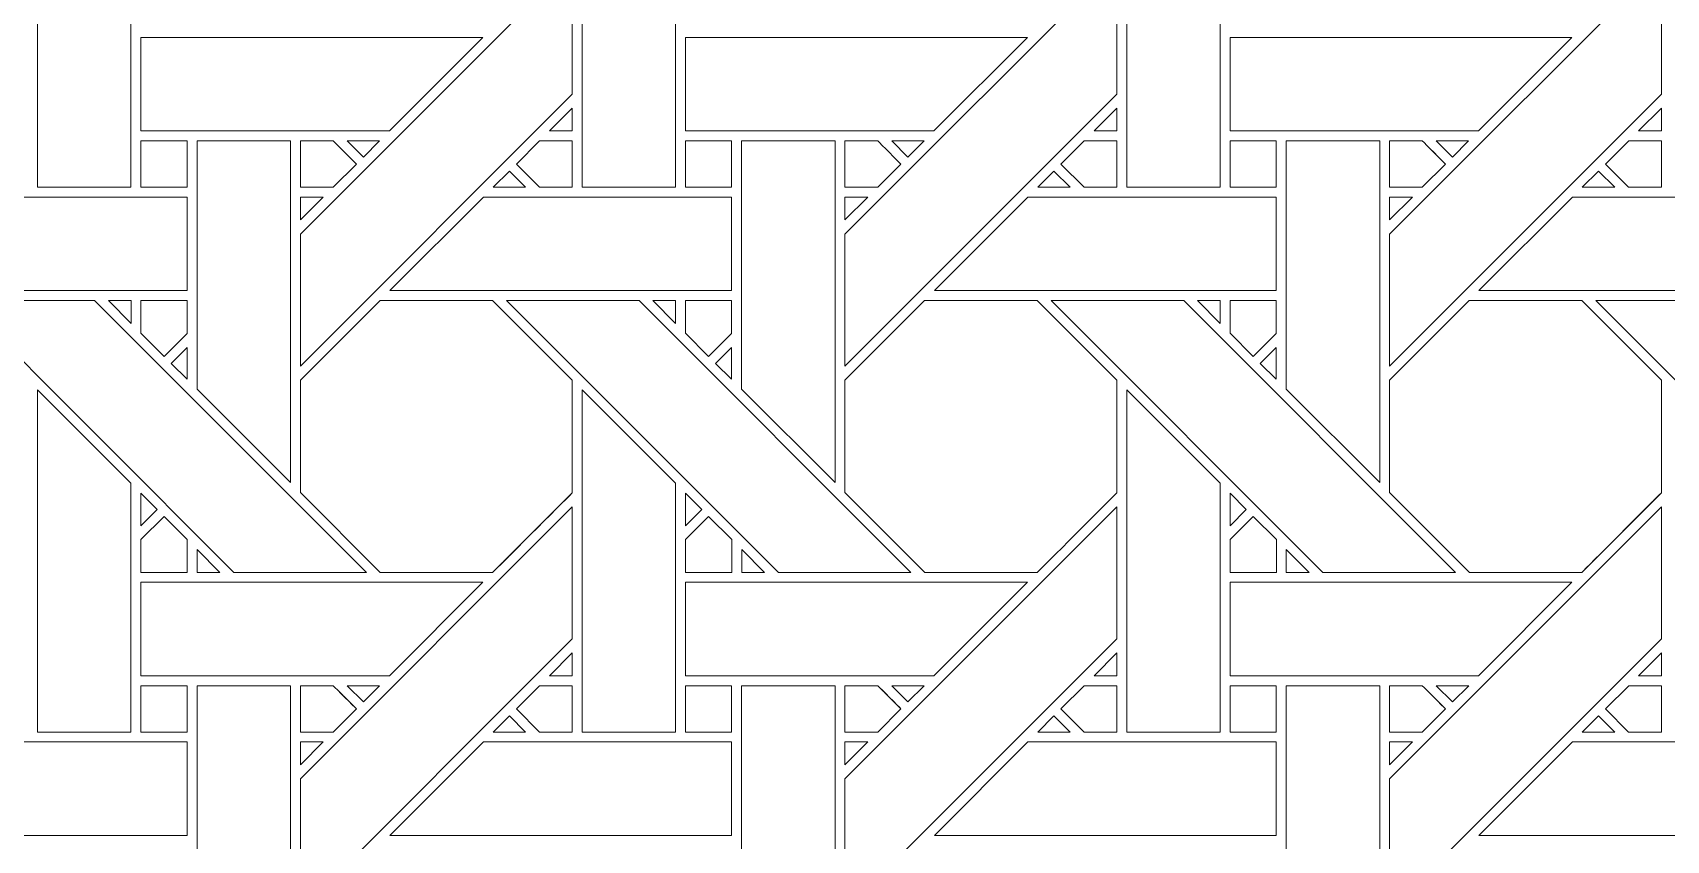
# Model space of a CAD drawing. Header units: inches. Extents: x 6.4 to 18.4, y 3.1 to 15.1.
# Drawn here: x 12.154 to 15, y 8.866 to 10.272 of the extents above; entities that cross this region are included whole.
import ezdxf

# ---------------------------------------------------------------- set-up
doc = ezdxf.new("R2010")
doc.units = ezdxf.units.IN
doc.header["$MEASUREMENT"] = 0
doc.layers.add('Design', color=7, linetype='Continuous', lineweight=0)

msp = doc.modelspace()

# ---------------------------------------------------------------- linework, layer by layer
at = {"layer": 'Design'}
for points, knots in [([(18.3821, 15.0948), (18.3821, 15.0948), (6.3829, 15.0948), (6.3829, 15.0948), (6.3829, 15.0948), (6.3829, 3.0948), (6.3829, 3.0948), (6.3829, 3.0948), (18.3829, 3.0948), (18.3829, 3.0948), (18.3829, 3.0948), (18.3829, 15.0948), (18.3829, 15.0948), (18.3829, 15.0948), (18.3821, 15.0948), (18.3821, 15.0948)], [0, 0, 0, 0, 1, 1, 1, 2, 2, 2, 3, 3, 3, 4, 4, 4, 5, 5, 5, 5]), ([(17.6485, 14.3611), (17.6485, 14.3611), (7.1165, 14.3611), (7.1165, 14.3611), (7.1165, 14.3611), (7.1165, 3.8284), (7.1165, 3.8284), (7.1165, 3.8284), (17.6492, 3.8284), (17.6492, 3.8284), (17.6492, 3.8284), (17.6492, 14.3611), (17.6492, 14.3611), (17.6492, 14.3611), (17.6485, 14.3611), (17.6485, 14.3611)], [0, 0, 0, 0, 1, 1, 1, 2, 2, 2, 3, 3, 3, 4, 4, 4, 5, 5, 5, 5]), ([(12.1625, 10.0031), (12.1625, 10.0031), (12.1625, 10.599), (12.1625, 10.599), (12.1625, 10.599), (12.3252, 10.4368), (12.3252, 10.4368), (12.3252, 10.4368), (12.3252, 10.0031), (12.3252, 10.0031), (12.3252, 10.0031), (12.1625, 10.0031), (12.1625, 10.0031)], [0, 0, 0, 0, 1, 1, 1, 2, 2, 2, 3, 3, 3, 4, 4, 4, 4]), ([(13.1112, 10.0031), (13.1112, 10.0031), (13.1112, 10.599), (13.1112, 10.599), (13.1112, 10.599), (13.274, 10.4368), (13.274, 10.4368), (13.274, 10.4368), (13.274, 10.0031), (13.274, 10.0031), (13.274, 10.0031), (13.1112, 10.0031), (13.1112, 10.0031)], [0, 0, 0, 0, 1, 1, 1, 2, 2, 2, 3, 3, 3, 4, 4, 4, 4]), ([(14.0599, 10.0031), (14.0599, 10.0031), (14.0599, 10.599), (14.0599, 10.599), (14.0599, 10.599), (14.2227, 10.4368), (14.2227, 10.4368), (14.2227, 10.4368), (14.2227, 10.0031), (14.2227, 10.0031), (14.2227, 10.0031), (14.0599, 10.0031), (14.0599, 10.0031)], [0, 0, 0, 0, 1, 1, 1, 2, 2, 2, 3, 3, 3, 4, 4, 4, 4]), ([(13.0941, 10.1654), (13.0941, 10.1654), (12.6204, 9.6917), (12.6204, 9.6917), (12.6204, 9.6917), (12.6204, 9.9218), (12.6204, 9.9218), (12.6204, 9.9218), (13.0941, 10.3954), (13.0941, 10.3954), (13.0941, 10.3954), (13.0941, 10.1654), (13.0941, 10.1654)], [0, 0, 0, 0, 1, 1, 1, 2, 2, 2, 3, 3, 3, 4, 4, 4, 4]), ([(14.0428, 10.1654), (14.0428, 10.1654), (13.5691, 9.6917), (13.5691, 9.6917), (13.5691, 9.6917), (13.5691, 9.9218), (13.5691, 9.9218), (13.5691, 9.9218), (14.0428, 10.3954), (14.0428, 10.3954), (14.0428, 10.3954), (14.0428, 10.1654), (14.0428, 10.1654)], [0, 0, 0, 0, 1, 1, 1, 2, 2, 2, 3, 3, 3, 4, 4, 4, 4]), ([(14.9915, 10.1654), (14.9915, 10.1654), (14.5179, 9.6917), (14.5179, 9.6917), (14.5179, 9.6917), (14.5179, 9.9218), (14.5179, 9.9218), (14.5179, 9.9218), (14.9915, 10.3954), (14.9915, 10.3954), (14.9915, 10.3954), (14.9915, 10.1654), (14.9915, 10.1654)], [0, 0, 0, 0, 1, 1, 1, 2, 2, 2, 3, 3, 3, 4, 4, 4, 4]), ([(12.9382, 10.2639), (12.9382, 10.2639), (12.7755, 10.1012), (12.7755, 10.1012), (12.7755, 10.1012), (12.3425, 10.1012), (12.3425, 10.1012), (12.3425, 10.1012), (12.3425, 10.2639), (12.3425, 10.2639), (12.3425, 10.2639), (12.9382, 10.2639), (12.9382, 10.2639)], [0, 0, 0, 0, 1, 1, 1, 2, 2, 2, 3, 3, 3, 4, 4, 4, 4]), ([(13.2913, 10.1012), (13.2913, 10.1012), (13.2913, 10.2639), (13.2913, 10.2639), (13.2913, 10.2639), (13.887, 10.2639), (13.887, 10.2639), (13.887, 10.2639), (13.7242, 10.1012), (13.7242, 10.1012), (13.7242, 10.1012), (13.2913, 10.1012), (13.2913, 10.1012)], [0, 0, 0, 0, 1, 1, 1, 2, 2, 2, 3, 3, 3, 4, 4, 4, 4]), ([(14.24, 10.1012), (14.24, 10.1012), (14.24, 10.2639), (14.24, 10.2639), (14.24, 10.2639), (14.8357, 10.2639), (14.8357, 10.2639), (14.8357, 10.2639), (14.673, 10.1012), (14.673, 10.1012), (14.673, 10.1012), (14.24, 10.1012), (14.24, 10.1012)], [0, 0, 0, 0, 1, 1, 1, 2, 2, 2, 3, 3, 3, 4, 4, 4, 4]), ([(13.0543, 10.1012), (13.0543, 10.1012), (13.0941, 10.141), (13.0941, 10.141), (13.0941, 10.141), (13.0941, 10.1012), (13.0941, 10.1012), (13.0941, 10.1012), (13.0543, 10.1012), (13.0543, 10.1012)], [0, 0, 0, 0, 1, 1, 1, 2, 2, 2, 3, 3, 3, 3]), ([(14.003, 10.1012), (14.003, 10.1012), (14.0428, 10.141), (14.0428, 10.141), (14.0428, 10.141), (14.0428, 10.1012), (14.0428, 10.1012), (14.0428, 10.1012), (14.003, 10.1012), (14.003, 10.1012)], [0, 0, 0, 0, 1, 1, 1, 2, 2, 2, 3, 3, 3, 3]), ([(14.9517, 10.1012), (14.9517, 10.1012), (14.9915, 10.141), (14.9915, 10.141), (14.9915, 10.141), (14.9915, 10.1012), (14.9915, 10.1012), (14.9915, 10.1012), (14.9517, 10.1012), (14.9517, 10.1012)], [0, 0, 0, 0, 1, 1, 1, 2, 2, 2, 3, 3, 3, 3]), ([(12.3425, 10.0839), (12.3425, 10.0839), (12.4228, 10.0839), (12.4228, 10.0839), (12.4228, 10.0839), (12.4228, 10.0031), (12.4228, 10.0031), (12.4228, 10.0031), (12.3425, 10.0031), (12.3425, 10.0031), (12.3425, 10.0031), (12.3425, 10.0839), (12.3425, 10.0839)], [0, 0, 0, 0, 1, 1, 1, 2, 2, 2, 3, 3, 3, 4, 4, 4, 4]), ([(12.4228, 10.0839), (12.4228, 10.0839), (12.4228, 10.0031), (12.4228, 10.0031), (12.4228, 10.0031), (12.3425, 10.0031), (12.3425, 10.0031), (12.3425, 10.0031), (12.3425, 10.0839), (12.3425, 10.0839), (12.3425, 10.0839), (12.4228, 10.0839), (12.4228, 10.0839)], [0, 0, 0, 0, 1, 1, 1, 2, 2, 2, 3, 3, 3, 4, 4, 4, 4]), ([(12.4403, 9.6517), (12.4403, 9.6517), (12.4403, 10.0839), (12.4403, 10.0839), (12.4403, 10.0839), (12.6032, 10.0839), (12.6032, 10.0839), (12.6032, 10.0839), (12.6032, 9.4888), (12.6032, 9.4888), (12.6032, 9.4888), (12.4403, 9.6517), (12.4403, 9.6517)], [0, 0, 0, 0, 1, 1, 1, 2, 2, 2, 3, 3, 3, 4, 4, 4, 4]), ([(12.6775, 10.0839), (12.6826, 10.0788), (12.7134, 10.048), (12.7178, 10.0436), (12.7178, 10.0436), (12.6774, 10.0032), (12.6774, 10.0032), (12.6774, 10.0032), (12.6204, 10.0032), (12.6204, 10.0032), (12.6204, 10.0032), (12.6204, 10.0839), (12.6204, 10.0839), (12.6204, 10.0839), (12.6775, 10.0839), (12.6775, 10.0839)], [0, 0, 0, 0, 1, 1, 1, 2, 2, 2, 3, 3, 3, 4, 4, 4, 5, 5, 5, 5]), ([(12.7019, 10.0595), (12.7019, 10.0595), (12.7178, 10.0436), (12.7178, 10.0436), (12.7178, 10.0436), (12.6774, 10.0032), (12.6774, 10.0032), (12.6774, 10.0032), (12.6204, 10.0032), (12.6204, 10.0032), (12.6204, 10.0032), (12.6204, 10.0839), (12.6204, 10.0839), (12.6204, 10.0839), (12.6775, 10.0839), (12.6775, 10.0839), (12.6828, 10.0786), (12.6927, 10.0688), (12.7019, 10.0595)], [0, 0, 0, 0, 1, 1, 1, 2, 2, 2, 3, 3, 3, 4, 4, 4, 5, 5, 5, 6, 6, 6, 6]), ([(12.7018, 10.0839), (12.7018, 10.0839), (12.7583, 10.0839), (12.7583, 10.0839), (12.7583, 10.0839), (12.73, 10.0557), (12.73, 10.0557), (12.73, 10.0557), (12.7018, 10.0839), (12.7018, 10.0839)], [0, 0, 0, 0, 1, 1, 1, 2, 2, 2, 3, 3, 3, 3]), ([(13.037, 10.0031), (13.037, 10.0031), (12.9966, 10.0435), (12.9966, 10.0435), (12.9966, 10.0435), (13.037, 10.084), (13.037, 10.084), (13.037, 10.084), (13.0941, 10.084), (13.0941, 10.084), (13.0941, 10.084), (13.0941, 10.0031), (13.0941, 10.0031), (13.0941, 10.0031), (13.037, 10.0031), (13.037, 10.0031)], [0, 0, 0, 0, 1, 1, 1, 2, 2, 2, 3, 3, 3, 4, 4, 4, 5, 5, 5, 5]), ([(13.0941, 10.084), (13.0941, 10.084), (13.0941, 10.0031), (13.0941, 10.0031), (13.0941, 10.0031), (13.037, 10.0031), (13.037, 10.0031), (13.037, 10.0031), (12.9966, 10.0435), (12.9966, 10.0435), (12.9966, 10.0435), (13.037, 10.084), (13.037, 10.084), (13.037, 10.084), (13.0941, 10.084), (13.0941, 10.084)], [0, 0, 0, 0, 1, 1, 1, 2, 2, 2, 3, 3, 3, 4, 4, 4, 5, 5, 5, 5]), ([(13.2913, 10.0839), (13.2913, 10.0839), (13.3715, 10.0839), (13.3715, 10.0839), (13.3715, 10.0839), (13.3715, 10.0031), (13.3715, 10.0031), (13.3715, 10.0031), (13.2913, 10.0031), (13.2913, 10.0031), (13.2913, 10.0031), (13.2913, 10.0839), (13.2913, 10.0839)], [0, 0, 0, 0, 1, 1, 1, 2, 2, 2, 3, 3, 3, 4, 4, 4, 4]), ([(13.2913, 10.0031), (13.2913, 10.0031), (13.2913, 10.0839), (13.2913, 10.0839), (13.2913, 10.0839), (13.3715, 10.0839), (13.3715, 10.0839), (13.3715, 10.0839), (13.3715, 10.0031), (13.3715, 10.0031), (13.3715, 10.0031), (13.2913, 10.0031), (13.2913, 10.0031)], [0, 0, 0, 0, 1, 1, 1, 2, 2, 2, 3, 3, 3, 4, 4, 4, 4]), ([(13.552, 9.4888), (13.552, 9.4888), (13.3891, 9.6517), (13.3891, 9.6517), (13.3891, 9.6517), (13.3891, 10.0839), (13.3891, 10.0839), (13.3891, 10.0839), (13.552, 10.0839), (13.552, 10.0839), (13.552, 10.0839), (13.552, 9.4888), (13.552, 9.4888)], [0, 0, 0, 0, 1, 1, 1, 2, 2, 2, 3, 3, 3, 4, 4, 4, 4]), ([(13.6262, 10.0839), (13.6313, 10.0788), (13.6621, 10.048), (13.6665, 10.0436), (13.6665, 10.0436), (13.6261, 10.0032), (13.6261, 10.0032), (13.6261, 10.0032), (13.5691, 10.0032), (13.5691, 10.0032), (13.5691, 10.0032), (13.5691, 10.0839), (13.5691, 10.0839), (13.5691, 10.0839), (13.6262, 10.0839), (13.6262, 10.0839)], [0, 0, 0, 0, 1, 1, 1, 2, 2, 2, 3, 3, 3, 4, 4, 4, 5, 5, 5, 5]), ([(13.5691, 10.0032), (13.5691, 10.0032), (13.5691, 10.0839), (13.5691, 10.0839), (13.5691, 10.0839), (13.6262, 10.0839), (13.6262, 10.0839), (13.6313, 10.0788), (13.6621, 10.048), (13.6665, 10.0436), (13.6665, 10.0436), (13.6261, 10.0032), (13.6261, 10.0032), (13.6261, 10.0032), (13.5691, 10.0032), (13.5691, 10.0032)], [0, 0, 0, 0, 1, 1, 1, 2, 2, 2, 3, 3, 3, 4, 4, 4, 5, 5, 5, 5]), ([(13.6505, 10.0839), (13.6505, 10.0839), (13.707, 10.0839), (13.707, 10.0839), (13.707, 10.0839), (13.6787, 10.0557), (13.6787, 10.0557), (13.6787, 10.0557), (13.6505, 10.0839), (13.6505, 10.0839)], [0, 0, 0, 0, 1, 1, 1, 2, 2, 2, 3, 3, 3, 3]), ([(13.9857, 10.0031), (13.9857, 10.0031), (13.9453, 10.0435), (13.9453, 10.0435), (13.9453, 10.0435), (13.9858, 10.084), (13.9858, 10.084), (13.9858, 10.084), (14.0428, 10.084), (14.0428, 10.084), (14.0428, 10.084), (14.0428, 10.0031), (14.0428, 10.0031), (14.0428, 10.0031), (13.9857, 10.0031), (13.9857, 10.0031)], [0, 0, 0, 0, 1, 1, 1, 2, 2, 2, 3, 3, 3, 4, 4, 4, 5, 5, 5, 5]), ([(14.0428, 10.0031), (14.0428, 10.0031), (13.9857, 10.0031), (13.9857, 10.0031), (13.9857, 10.0031), (13.9453, 10.0435), (13.9453, 10.0435), (13.9453, 10.0435), (13.9858, 10.084), (13.9858, 10.084), (13.9858, 10.084), (14.0428, 10.084), (14.0428, 10.084), (14.0428, 10.084), (14.0428, 10.0031), (14.0428, 10.0031)], [0, 0, 0, 0, 1, 1, 1, 2, 2, 2, 3, 3, 3, 4, 4, 4, 5, 5, 5, 5]), ([(14.24, 10.0839), (14.24, 10.0839), (14.3203, 10.0839), (14.3203, 10.0839), (14.3203, 10.0839), (14.3203, 10.0031), (14.3203, 10.0031), (14.3203, 10.0031), (14.24, 10.0031), (14.24, 10.0031), (14.24, 10.0031), (14.24, 10.0839), (14.24, 10.0839)], [0, 0, 0, 0, 1, 1, 1, 2, 2, 2, 3, 3, 3, 4, 4, 4, 4]), ([(14.24, 10.0031), (14.24, 10.0031), (14.24, 10.0839), (14.24, 10.0839), (14.24, 10.0839), (14.3203, 10.0839), (14.3203, 10.0839), (14.3203, 10.0839), (14.3203, 10.0031), (14.3203, 10.0031), (14.3203, 10.0031), (14.24, 10.0031), (14.24, 10.0031)], [0, 0, 0, 0, 1, 1, 1, 2, 2, 2, 3, 3, 3, 4, 4, 4, 4]), ([(14.5007, 9.4888), (14.5007, 9.4888), (14.3378, 9.6517), (14.3378, 9.6517), (14.3378, 9.6517), (14.3378, 10.0839), (14.3378, 10.0839), (14.3378, 10.0839), (14.5007, 10.0839), (14.5007, 10.0839), (14.5007, 10.0839), (14.5007, 9.4888), (14.5007, 9.4888)], [0, 0, 0, 0, 1, 1, 1, 2, 2, 2, 3, 3, 3, 4, 4, 4, 4]), ([(14.5749, 10.0839), (14.5801, 10.0788), (14.6108, 10.048), (14.6153, 10.0436), (14.6153, 10.0436), (14.5748, 10.0032), (14.5748, 10.0032), (14.5748, 10.0032), (14.5179, 10.0032), (14.5179, 10.0032), (14.5179, 10.0032), (14.5179, 10.0839), (14.5179, 10.0839), (14.5179, 10.0839), (14.5749, 10.0839), (14.5749, 10.0839)], [0, 0, 0, 0, 1, 1, 1, 2, 2, 2, 3, 3, 3, 4, 4, 4, 5, 5, 5, 5]), ([(14.5179, 10.0032), (14.5179, 10.0032), (14.5179, 10.0839), (14.5179, 10.0839), (14.5179, 10.0839), (14.5749, 10.0839), (14.5749, 10.0839), (14.58, 10.0789), (14.6107, 10.0481), (14.6153, 10.0436), (14.6153, 10.0436), (14.5748, 10.0032), (14.5748, 10.0032), (14.5748, 10.0032), (14.5179, 10.0032), (14.5179, 10.0032)], [0, 0, 0, 0, 1, 1, 1, 2, 2, 2, 3, 3, 3, 4, 4, 4, 5, 5, 5, 5]), ([(14.5993, 10.0839), (14.5993, 10.0839), (14.6557, 10.0839), (14.6557, 10.0839), (14.6557, 10.0839), (14.6275, 10.0557), (14.6275, 10.0557), (14.6275, 10.0557), (14.5993, 10.0839), (14.5993, 10.0839)], [0, 0, 0, 0, 1, 1, 1, 2, 2, 2, 3, 3, 3, 3]), ([(14.9344, 10.0031), (14.9344, 10.0031), (14.8941, 10.0435), (14.8941, 10.0435), (14.8941, 10.0435), (14.9345, 10.084), (14.9345, 10.084), (14.9345, 10.084), (14.9915, 10.084), (14.9915, 10.084), (14.9915, 10.084), (14.9915, 10.0031), (14.9915, 10.0031), (14.9915, 10.0031), (14.9344, 10.0031), (14.9344, 10.0031)], [0, 0, 0, 0, 1, 1, 1, 2, 2, 2, 3, 3, 3, 4, 4, 4, 5, 5, 5, 5]), ([(14.9915, 10.0031), (14.9915, 10.0031), (14.9344, 10.0031), (14.9344, 10.0031), (14.9344, 10.0031), (14.8941, 10.0435), (14.8941, 10.0435), (14.8941, 10.0435), (14.9345, 10.084), (14.9345, 10.084), (14.9345, 10.084), (14.9915, 10.084), (14.9915, 10.084), (14.9915, 10.084), (14.9915, 10.0031), (14.9915, 10.0031)], [0, 0, 0, 0, 1, 1, 1, 2, 2, 2, 3, 3, 3, 4, 4, 4, 5, 5, 5, 5]), ([(13.0127, 10.0031), (13.0127, 10.0031), (12.9562, 10.0031), (12.9562, 10.0031), (12.9562, 10.0031), (12.9845, 10.0314), (12.9845, 10.0314), (12.9845, 10.0314), (13.0127, 10.0031), (13.0127, 10.0031)], [0, 0, 0, 0, 1, 1, 1, 2, 2, 2, 3, 3, 3, 3]), ([(13.905, 10.0031), (13.905, 10.0031), (13.9332, 10.0314), (13.9332, 10.0314), (13.9332, 10.0314), (13.9615, 10.0031), (13.9615, 10.0031), (13.9615, 10.0031), (13.905, 10.0031), (13.905, 10.0031)], [0, 0, 0, 0, 1, 1, 1, 2, 2, 2, 3, 3, 3, 3]), ([(14.8537, 10.0031), (14.8537, 10.0031), (14.8819, 10.0314), (14.8819, 10.0314), (14.8819, 10.0314), (14.9102, 10.0031), (14.9102, 10.0031), (14.9102, 10.0031), (14.8537, 10.0031), (14.8537, 10.0031)], [0, 0, 0, 0, 1, 1, 1, 2, 2, 2, 3, 3, 3, 3]), ([(12.4228, 9.986), (12.4228, 9.986), (12.4228, 9.8232), (12.4228, 9.8232), (12.4228, 9.8232), (11.8275, 9.8232), (11.8275, 9.8232), (11.8275, 9.8232), (11.9904, 9.986), (11.9904, 9.986), (11.9904, 9.986), (12.4228, 9.986), (12.4228, 9.986)], [0, 0, 0, 0, 1, 1, 1, 2, 2, 2, 3, 3, 3, 4, 4, 4, 4]), ([(12.6602, 9.986), (12.6602, 9.986), (12.6204, 9.9462), (12.6204, 9.9462), (12.6204, 9.9462), (12.6204, 9.986), (12.6204, 9.986), (12.6204, 9.986), (12.6602, 9.986), (12.6602, 9.986)], [0, 0, 0, 0, 1, 1, 1, 2, 2, 2, 3, 3, 3, 3]), ([(13.3715, 9.986), (13.3715, 9.986), (13.3715, 9.8232), (13.3715, 9.8232), (13.3715, 9.8232), (12.7762, 9.8232), (12.7762, 9.8232), (12.7762, 9.8232), (12.9391, 9.986), (12.9391, 9.986), (12.9391, 9.986), (13.3715, 9.986), (13.3715, 9.986)], [0, 0, 0, 0, 1, 1, 1, 2, 2, 2, 3, 3, 3, 4, 4, 4, 4]), ([(13.609, 9.986), (13.609, 9.986), (13.5691, 9.9462), (13.5691, 9.9462), (13.5691, 9.9462), (13.5691, 9.986), (13.5691, 9.986), (13.5691, 9.986), (13.609, 9.986), (13.609, 9.986)], [0, 0, 0, 0, 1, 1, 1, 2, 2, 2, 3, 3, 3, 3]), ([(14.3203, 9.986), (14.3203, 9.986), (14.3203, 9.8232), (14.3203, 9.8232), (14.3203, 9.8232), (13.725, 9.8232), (13.725, 9.8232), (13.725, 9.8232), (13.8878, 9.986), (13.8878, 9.986), (13.8878, 9.986), (14.3203, 9.986), (14.3203, 9.986)], [0, 0, 0, 0, 1, 1, 1, 2, 2, 2, 3, 3, 3, 4, 4, 4, 4]), ([(14.5577, 9.986), (14.5577, 9.986), (14.5179, 9.9462), (14.5179, 9.9462), (14.5179, 9.9462), (14.5179, 9.986), (14.5179, 9.986), (14.5179, 9.986), (14.5577, 9.986), (14.5577, 9.986)], [0, 0, 0, 0, 1, 1, 1, 2, 2, 2, 3, 3, 3, 3]), ([(15.269, 9.986), (15.269, 9.986), (15.269, 9.8232), (15.269, 9.8232), (15.269, 9.8232), (14.6737, 9.8232), (14.6737, 9.8232), (14.6737, 9.8232), (14.8365, 9.986), (14.8365, 9.986), (14.8365, 9.986), (15.269, 9.986), (15.269, 9.986)], [0, 0, 0, 0, 1, 1, 1, 2, 2, 2, 3, 3, 3, 4, 4, 4, 4]), ([(12.7354, 9.3324), (12.7354, 9.3324), (12.5044, 9.3324), (12.5044, 9.3324), (12.5044, 9.3324), (12.0308, 9.8061), (12.0308, 9.8061), (12.0308, 9.8061), (12.2618, 9.8061), (12.2618, 9.8061), (12.2618, 9.8061), (12.7354, 9.3324), (12.7354, 9.3324)], [0, 0, 0, 0, 1, 1, 1, 2, 2, 2, 3, 3, 3, 4, 4, 4, 4]), ([(12.2859, 9.8061), (12.2859, 9.8061), (12.3253, 9.8061), (12.3253, 9.8061), (12.3253, 9.8061), (12.3253, 9.7662), (12.3253, 9.7662), (12.3253, 9.7662), (12.2859, 9.8061), (12.2859, 9.8061)], [0, 0, 0, 0, 1, 1, 1, 2, 2, 2, 3, 3, 3, 3]), ([(12.4228, 9.8061), (12.4228, 9.8061), (12.4228, 9.7485), (12.4228, 9.7485), (12.4228, 9.7485), (12.3828, 9.7085), (12.3828, 9.7085), (12.3828, 9.7085), (12.3425, 9.7489), (12.3425, 9.7489), (12.3425, 9.7489), (12.3425, 9.8061), (12.3425, 9.8061), (12.3425, 9.8061), (12.4228, 9.8061), (12.4228, 9.8061)], [0, 0, 0, 0, 1, 1, 1, 2, 2, 2, 3, 3, 3, 4, 4, 4, 5, 5, 5, 5]), ([(12.4228, 9.7485), (12.4228, 9.7485), (12.3828, 9.7085), (12.3828, 9.7085), (12.3828, 9.7085), (12.3425, 9.7489), (12.3425, 9.7489), (12.3425, 9.7489), (12.3425, 9.8061), (12.3425, 9.8061), (12.3425, 9.8061), (12.4228, 9.8061), (12.4228, 9.8061), (12.4228, 9.8061), (12.4228, 9.7485), (12.4228, 9.7485)], [0, 0, 0, 0, 1, 1, 1, 2, 2, 2, 3, 3, 3, 4, 4, 4, 5, 5, 5, 5]), ([(12.7591, 9.8061), (12.7591, 9.8061), (12.9553, 9.8061), (12.9553, 9.8061), (12.9553, 9.8061), (13.0941, 9.6673), (13.0941, 9.6673), (13.0941, 9.6673), (13.0941, 9.4711), (13.0941, 9.4711), (13.0763, 9.4532), (12.9643, 9.3414), (12.9553, 9.3324), (12.9553, 9.3324), (12.7596, 9.3324), (12.7596, 9.3324), (12.7596, 9.3324), (12.6204, 9.4717), (12.6204, 9.4717), (12.6204, 9.4717), (12.6204, 9.6673), (12.6204, 9.6673), (12.6204, 9.6673), (12.7591, 9.8061), (12.7591, 9.8061)], [0, 0, 0, 0, 1, 1, 1, 2, 2, 2, 3, 3, 3, 4, 4, 4, 5, 5, 5, 6, 6, 6, 7, 7, 7, 8, 8, 8, 8]), ([(13.0941, 9.4711), (13.0759, 9.4529), (12.9641, 9.3412), (12.9553, 9.3324), (12.9553, 9.3324), (12.7596, 9.3324), (12.7596, 9.3324), (12.7596, 9.3324), (12.6204, 9.4717), (12.6204, 9.4717), (12.6204, 9.4717), (12.6204, 9.6673), (12.6204, 9.6673), (12.6204, 9.6673), (12.7591, 9.8061), (12.7591, 9.8061), (12.7591, 9.8061), (12.9553, 9.8061), (12.9553, 9.8061), (12.9553, 9.8061), (13.0941, 9.6673), (13.0941, 9.6673), (13.0941, 9.6673), (13.0941, 9.4711), (13.0941, 9.4711)], [0, 0, 0, 0, 1, 1, 1, 2, 2, 2, 3, 3, 3, 4, 4, 4, 5, 5, 5, 6, 6, 6, 7, 7, 7, 8, 8, 8, 8]), ([(13.4531, 9.3324), (13.4531, 9.3324), (12.9795, 9.8061), (12.9795, 9.8061), (12.9795, 9.8061), (13.2105, 9.8061), (13.2105, 9.8061), (13.2105, 9.8061), (13.6841, 9.3324), (13.6841, 9.3324), (13.6841, 9.3324), (13.4531, 9.3324), (13.4531, 9.3324)], [0, 0, 0, 0, 1, 1, 1, 2, 2, 2, 3, 3, 3, 4, 4, 4, 4]), ([(13.2741, 9.8061), (13.2741, 9.8061), (13.2741, 9.7662), (13.2741, 9.7662), (13.2741, 9.7662), (13.2346, 9.8061), (13.2346, 9.8061), (13.2346, 9.8061), (13.2741, 9.8061), (13.2741, 9.8061)], [0, 0, 0, 0, 1, 1, 1, 2, 2, 2, 3, 3, 3, 3]), ([(13.3715, 9.8061), (13.3715, 9.8061), (13.3715, 9.7485), (13.3715, 9.7485), (13.3715, 9.7485), (13.3316, 9.7085), (13.3316, 9.7085), (13.3316, 9.7085), (13.2913, 9.7489), (13.2913, 9.7489), (13.2913, 9.7489), (13.2913, 9.8061), (13.2913, 9.8061), (13.2913, 9.8061), (13.3715, 9.8061), (13.3715, 9.8061)], [0, 0, 0, 0, 1, 1, 1, 2, 2, 2, 3, 3, 3, 4, 4, 4, 5, 5, 5, 5]), ([(13.3316, 9.7085), (13.3316, 9.7085), (13.2913, 9.7489), (13.2913, 9.7489), (13.2913, 9.7489), (13.2913, 9.8061), (13.2913, 9.8061), (13.2913, 9.8061), (13.3715, 9.8061), (13.3715, 9.8061), (13.3715, 9.8061), (13.3715, 9.7485), (13.3715, 9.7485), (13.3715, 9.7485), (13.3316, 9.7085), (13.3316, 9.7085)], [0, 0, 0, 0, 1, 1, 1, 2, 2, 2, 3, 3, 3, 4, 4, 4, 5, 5, 5, 5]), ([(13.7078, 9.8061), (13.7078, 9.8061), (13.904, 9.8061), (13.904, 9.8061), (13.904, 9.8061), (14.0428, 9.6673), (14.0428, 9.6673), (14.0428, 9.6673), (14.0428, 9.4711), (14.0428, 9.4711), (14.025, 9.4532), (13.9131, 9.3414), (13.9041, 9.3324), (13.9041, 9.3324), (13.7084, 9.3324), (13.7084, 9.3324), (13.7084, 9.3324), (13.5691, 9.4717), (13.5691, 9.4717), (13.5691, 9.4717), (13.5691, 9.6673), (13.5691, 9.6673), (13.5691, 9.6673), (13.7078, 9.8061), (13.7078, 9.8061)], [0, 0, 0, 0, 1, 1, 1, 2, 2, 2, 3, 3, 3, 4, 4, 4, 5, 5, 5, 6, 6, 6, 7, 7, 7, 8, 8, 8, 8]), ([(14.0428, 9.4711), (14.025, 9.4532), (13.9131, 9.3414), (13.9041, 9.3324), (13.9041, 9.3324), (13.7084, 9.3324), (13.7084, 9.3324), (13.7084, 9.3324), (13.5691, 9.4717), (13.5691, 9.4717), (13.5691, 9.4717), (13.5691, 9.6673), (13.5691, 9.6673), (13.5691, 9.6673), (13.7078, 9.8061), (13.7078, 9.8061), (13.7078, 9.8061), (13.904, 9.8061), (13.904, 9.8061), (13.904, 9.8061), (14.0428, 9.6673), (14.0428, 9.6673), (14.0428, 9.6673), (14.0428, 9.4711), (14.0428, 9.4711)], [0, 0, 0, 0, 1, 1, 1, 2, 2, 2, 3, 3, 3, 4, 4, 4, 5, 5, 5, 6, 6, 6, 7, 7, 7, 8, 8, 8, 8]), ([(14.4018, 9.3324), (14.4018, 9.3324), (13.9283, 9.8061), (13.9283, 9.8061), (13.9283, 9.8061), (14.1592, 9.8061), (14.1592, 9.8061), (14.1592, 9.8061), (14.6329, 9.3324), (14.6329, 9.3324), (14.6329, 9.3324), (14.4018, 9.3324), (14.4018, 9.3324)], [0, 0, 0, 0, 1, 1, 1, 2, 2, 2, 3, 3, 3, 4, 4, 4, 4]), ([(14.2228, 9.8061), (14.2228, 9.8061), (14.2228, 9.7662), (14.2228, 9.7662), (14.2228, 9.7662), (14.1833, 9.8061), (14.1833, 9.8061), (14.1833, 9.8061), (14.2228, 9.8061), (14.2228, 9.8061)], [0, 0, 0, 0, 1, 1, 1, 2, 2, 2, 3, 3, 3, 3]), ([(14.3203, 9.8061), (14.3203, 9.8061), (14.3203, 9.7485), (14.3203, 9.7485), (14.3203, 9.7485), (14.2803, 9.7085), (14.2803, 9.7085), (14.2803, 9.7085), (14.24, 9.7489), (14.24, 9.7489), (14.24, 9.7489), (14.24, 9.8061), (14.24, 9.8061), (14.24, 9.8061), (14.3203, 9.8061), (14.3203, 9.8061)], [0, 0, 0, 0, 1, 1, 1, 2, 2, 2, 3, 3, 3, 4, 4, 4, 5, 5, 5, 5]), ([(14.2803, 9.7085), (14.2803, 9.7085), (14.24, 9.7489), (14.24, 9.7489), (14.24, 9.7489), (14.24, 9.8061), (14.24, 9.8061), (14.24, 9.8061), (14.3203, 9.8061), (14.3203, 9.8061), (14.3203, 9.8061), (14.3203, 9.7485), (14.3203, 9.7485), (14.3203, 9.7485), (14.2803, 9.7085), (14.2803, 9.7085)], [0, 0, 0, 0, 1, 1, 1, 2, 2, 2, 3, 3, 3, 4, 4, 4, 5, 5, 5, 5]), ([(14.6566, 9.8061), (14.6566, 9.8061), (14.8528, 9.8061), (14.8528, 9.8061), (14.8528, 9.8061), (14.9915, 9.6673), (14.9915, 9.6673), (14.9915, 9.6673), (14.9915, 9.4711), (14.9915, 9.4711), (14.9737, 9.4532), (14.8618, 9.3414), (14.8528, 9.3324), (14.8528, 9.3324), (14.6571, 9.3324), (14.6571, 9.3324), (14.6571, 9.3324), (14.5179, 9.4717), (14.5179, 9.4717), (14.5179, 9.4717), (14.5179, 9.6673), (14.5179, 9.6673), (14.5179, 9.6673), (14.6566, 9.8061), (14.6566, 9.8061)], [0, 0, 0, 0, 1, 1, 1, 2, 2, 2, 3, 3, 3, 4, 4, 4, 5, 5, 5, 6, 6, 6, 7, 7, 7, 8, 8, 8, 8]), ([(14.9915, 9.4711), (14.9733, 9.4528), (14.8615, 9.3411), (14.8528, 9.3324), (14.8528, 9.3324), (14.6571, 9.3324), (14.6571, 9.3324), (14.6571, 9.3324), (14.5179, 9.4717), (14.5179, 9.4717), (14.5179, 9.4717), (14.5179, 9.6673), (14.5179, 9.6673), (14.5179, 9.6673), (14.6566, 9.8061), (14.6566, 9.8061), (14.6566, 9.8061), (14.8528, 9.8061), (14.8528, 9.8061), (14.8528, 9.8061), (14.9915, 9.6673), (14.9915, 9.6673), (14.9915, 9.6673), (14.9915, 9.4711), (14.9915, 9.4711)], [0, 0, 0, 0, 1, 1, 1, 2, 2, 2, 3, 3, 3, 4, 4, 4, 5, 5, 5, 6, 6, 6, 7, 7, 7, 8, 8, 8, 8]), ([(15.3506, 9.3324), (15.3506, 9.3324), (14.877, 9.8061), (14.877, 9.8061), (14.877, 9.8061), (15.1079, 9.8061), (15.1079, 9.8061), (15.1079, 9.8061), (15.5816, 9.3324), (15.5816, 9.3324), (15.5816, 9.3324), (15.3506, 9.3324), (15.3506, 9.3324)], [0, 0, 0, 0, 1, 1, 1, 2, 2, 2, 3, 3, 3, 4, 4, 4, 4]), ([(12.4228, 9.7242), (12.4228, 9.7242), (12.4228, 9.6691), (12.4228, 9.6691), (12.4228, 9.6691), (12.395, 9.6964), (12.395, 9.6964), (12.395, 9.6964), (12.4228, 9.7242), (12.4228, 9.7242)], [0, 0, 0, 0, 1, 1, 1, 2, 2, 2, 3, 3, 3, 3]), ([(13.3715, 9.7242), (13.3715, 9.7242), (13.3715, 9.6691), (13.3715, 9.6691), (13.3715, 9.6691), (13.3438, 9.6964), (13.3438, 9.6964), (13.3438, 9.6964), (13.3715, 9.7242), (13.3715, 9.7242)], [0, 0, 0, 0, 1, 1, 1, 2, 2, 2, 3, 3, 3, 3]), ([(14.3203, 9.7242), (14.3203, 9.7242), (14.3203, 9.6691), (14.3203, 9.6691), (14.3203, 9.6691), (14.2925, 9.6964), (14.2925, 9.6964), (14.2925, 9.6964), (14.3203, 9.7242), (14.3203, 9.7242)], [0, 0, 0, 0, 1, 1, 1, 2, 2, 2, 3, 3, 3, 3]), ([(12.1625, 9.0544), (12.1625, 9.0544), (12.1625, 9.6502), (12.1625, 9.6502), (12.1625, 9.6502), (12.3252, 9.4881), (12.3252, 9.4881), (12.3252, 9.4881), (12.3252, 9.0544), (12.3252, 9.0544), (12.3252, 9.0544), (12.1625, 9.0544), (12.1625, 9.0544)], [0, 0, 0, 0, 1, 1, 1, 2, 2, 2, 3, 3, 3, 4, 4, 4, 4]), ([(13.1112, 9.0544), (13.1112, 9.0544), (13.1112, 9.6502), (13.1112, 9.6502), (13.1112, 9.6502), (13.274, 9.4881), (13.274, 9.4881), (13.274, 9.4881), (13.274, 9.0544), (13.274, 9.0544), (13.274, 9.0544), (13.1112, 9.0544), (13.1112, 9.0544)], [0, 0, 0, 0, 1, 1, 1, 2, 2, 2, 3, 3, 3, 4, 4, 4, 4]), ([(14.0599, 9.0544), (14.0599, 9.0544), (14.0599, 9.6503), (14.0599, 9.6503), (14.0599, 9.6503), (14.2227, 9.4881), (14.2227, 9.4881), (14.2227, 9.4881), (14.2227, 9.0544), (14.2227, 9.0544), (14.2227, 9.0544), (14.0599, 9.0544), (14.0599, 9.0544)], [0, 0, 0, 0, 1, 1, 1, 2, 2, 2, 3, 3, 3, 4, 4, 4, 4]), ([(12.3425, 9.4138), (12.3425, 9.4138), (12.3425, 9.4706), (12.3425, 9.4706), (12.3425, 9.4706), (12.3707, 9.442), (12.3707, 9.442), (12.3707, 9.442), (12.3425, 9.4138), (12.3425, 9.4138)], [0, 0, 0, 0, 1, 1, 1, 2, 2, 2, 3, 3, 3, 3]), ([(13.2913, 9.4138), (13.2913, 9.4138), (13.2913, 9.4706), (13.2913, 9.4706), (13.2913, 9.4706), (13.3195, 9.442), (13.3195, 9.442), (13.3195, 9.442), (13.2913, 9.4138), (13.2913, 9.4138)], [0, 0, 0, 0, 1, 1, 1, 2, 2, 2, 3, 3, 3, 3]), ([(14.24, 9.4138), (14.24, 9.4138), (14.24, 9.4706), (14.24, 9.4706), (14.24, 9.4706), (14.2682, 9.442), (14.2682, 9.442), (14.2682, 9.442), (14.24, 9.4138), (14.24, 9.4138)], [0, 0, 0, 0, 1, 1, 1, 2, 2, 2, 3, 3, 3, 3]), ([(12.3425, 9.3322), (12.3425, 9.3322), (12.3425, 9.3895), (12.3425, 9.3895), (12.3425, 9.3895), (12.3829, 9.4298), (12.3829, 9.4298), (12.3829, 9.4298), (12.4232, 9.3895), (12.4232, 9.3895), (12.4232, 9.3895), (12.4232, 9.3322), (12.4232, 9.3322), (12.4232, 9.3322), (12.3425, 9.3322), (12.3425, 9.3322)], [0, 0, 0, 0, 1, 1, 1, 2, 2, 2, 3, 3, 3, 4, 4, 4, 5, 5, 5, 5]), ([(12.3829, 9.4298), (12.3829, 9.4298), (12.4232, 9.3895), (12.4232, 9.3895), (12.4232, 9.3895), (12.4232, 9.3322), (12.4232, 9.3322), (12.4232, 9.3322), (12.3425, 9.3322), (12.3425, 9.3322), (12.3425, 9.3322), (12.3425, 9.3895), (12.3425, 9.3895), (12.3425, 9.3895), (12.3829, 9.4298), (12.3829, 9.4298)], [0, 0, 0, 0, 1, 1, 1, 2, 2, 2, 3, 3, 3, 4, 4, 4, 5, 5, 5, 5]), ([(13.0941, 9.2166), (13.0941, 9.2166), (12.6204, 8.743), (12.6204, 8.743), (12.6204, 8.743), (12.6204, 8.9731), (12.6204, 8.9731), (12.6204, 8.9731), (13.0941, 9.4467), (13.0941, 9.4467), (13.0941, 9.4467), (13.0941, 9.2166), (13.0941, 9.2166)], [0, 0, 0, 0, 1, 1, 1, 2, 2, 2, 3, 3, 3, 4, 4, 4, 4]), ([(13.2913, 9.3322), (13.2913, 9.3322), (13.2913, 9.3895), (13.2913, 9.3895), (13.2913, 9.3895), (13.3316, 9.4298), (13.3316, 9.4298), (13.3316, 9.4298), (13.3719, 9.3895), (13.3719, 9.3895), (13.3719, 9.3895), (13.3719, 9.3322), (13.3719, 9.3322), (13.3719, 9.3322), (13.2913, 9.3322), (13.2913, 9.3322)], [0, 0, 0, 0, 1, 1, 1, 2, 2, 2, 3, 3, 3, 4, 4, 4, 5, 5, 5, 5]), ([(13.2967, 9.3949), (13.2967, 9.3949), (13.3316, 9.4298), (13.3316, 9.4298), (13.3316, 9.4298), (13.3719, 9.3895), (13.3719, 9.3895), (13.3719, 9.3895), (13.3719, 9.3322), (13.3719, 9.3322), (13.3719, 9.3322), (13.2913, 9.3322), (13.2913, 9.3322), (13.2913, 9.3322), (13.2913, 9.3895), (13.2913, 9.3895), (13.2913, 9.3895), (13.2967, 9.3949), (13.2967, 9.3949)], [0, 0, 0, 0, 1, 1, 1, 2, 2, 2, 3, 3, 3, 4, 4, 4, 5, 5, 5, 6, 6, 6, 6]), ([(14.0428, 9.2166), (14.0428, 9.2166), (13.5691, 8.743), (13.5691, 8.743), (13.5691, 8.743), (13.5691, 8.9731), (13.5691, 8.9731), (13.5691, 8.9731), (14.0428, 9.4467), (14.0428, 9.4467), (14.0428, 9.4467), (14.0428, 9.2166), (14.0428, 9.2166)], [0, 0, 0, 0, 1, 1, 1, 2, 2, 2, 3, 3, 3, 4, 4, 4, 4]), ([(14.24, 9.3322), (14.24, 9.3322), (14.24, 9.3895), (14.24, 9.3895), (14.24, 9.3895), (14.2803, 9.4298), (14.2803, 9.4298), (14.2803, 9.4298), (14.3207, 9.3895), (14.3207, 9.3895), (14.3207, 9.3895), (14.3207, 9.3322), (14.3207, 9.3322), (14.3207, 9.3322), (14.24, 9.3322), (14.24, 9.3322)], [0, 0, 0, 0, 1, 1, 1, 2, 2, 2, 3, 3, 3, 4, 4, 4, 5, 5, 5, 5]), ([(14.2803, 9.4298), (14.2803, 9.4298), (14.3207, 9.3895), (14.3207, 9.3895), (14.3207, 9.3895), (14.3207, 9.3322), (14.3207, 9.3322), (14.3207, 9.3322), (14.24, 9.3322), (14.24, 9.3322), (14.24, 9.3322), (14.24, 9.3895), (14.24, 9.3895), (14.24, 9.3895), (14.2803, 9.4298), (14.2803, 9.4298)], [0, 0, 0, 0, 1, 1, 1, 2, 2, 2, 3, 3, 3, 4, 4, 4, 5, 5, 5, 5]), ([(14.9915, 9.2166), (14.9915, 9.2166), (14.5179, 8.743), (14.5179, 8.743), (14.5179, 8.743), (14.5179, 8.9731), (14.5179, 8.9731), (14.5179, 8.9731), (14.9915, 9.4467), (14.9915, 9.4467), (14.9915, 9.4467), (14.9915, 9.2166), (14.9915, 9.2166)], [0, 0, 0, 0, 1, 1, 1, 2, 2, 2, 3, 3, 3, 4, 4, 4, 4]), ([(12.4405, 9.3324), (12.4405, 9.3324), (12.4405, 9.3722), (12.4405, 9.3722), (12.4405, 9.3722), (12.4802, 9.3324), (12.4802, 9.3324), (12.4802, 9.3324), (12.4405, 9.3324), (12.4405, 9.3324)], [0, 0, 0, 0, 1, 1, 1, 2, 2, 2, 3, 3, 3, 3]), ([(13.3892, 9.3324), (13.3892, 9.3324), (13.3892, 9.3722), (13.3892, 9.3722), (13.3892, 9.3722), (13.4289, 9.3324), (13.4289, 9.3324), (13.4289, 9.3324), (13.3892, 9.3324), (13.3892, 9.3324)], [0, 0, 0, 0, 1, 1, 1, 2, 2, 2, 3, 3, 3, 3]), ([(14.3379, 9.3324), (14.3379, 9.3324), (14.3379, 9.3722), (14.3379, 9.3722), (14.3379, 9.3722), (14.3776, 9.3324), (14.3776, 9.3324), (14.3776, 9.3324), (14.3379, 9.3324), (14.3379, 9.3324)], [0, 0, 0, 0, 1, 1, 1, 2, 2, 2, 3, 3, 3, 3]), ([(12.3425, 9.1525), (12.3425, 9.1525), (12.3425, 9.3152), (12.3425, 9.3152), (12.3425, 9.3152), (12.9382, 9.3152), (12.9382, 9.3152), (12.9382, 9.3152), (12.7755, 9.1525), (12.7755, 9.1525), (12.7755, 9.1525), (12.3425, 9.1525), (12.3425, 9.1525)], [0, 0, 0, 0, 1, 1, 1, 2, 2, 2, 3, 3, 3, 4, 4, 4, 4]), ([(13.2913, 9.1525), (13.2913, 9.1525), (13.2913, 9.3152), (13.2913, 9.3152), (13.2913, 9.3152), (13.887, 9.3152), (13.887, 9.3152), (13.887, 9.3152), (13.7242, 9.1525), (13.7242, 9.1525), (13.7242, 9.1525), (13.2913, 9.1525), (13.2913, 9.1525)], [0, 0, 0, 0, 1, 1, 1, 2, 2, 2, 3, 3, 3, 4, 4, 4, 4]), ([(14.24, 9.1525), (14.24, 9.1525), (14.24, 9.3152), (14.24, 9.3152), (14.24, 9.3152), (14.8357, 9.3152), (14.8357, 9.3152), (14.8357, 9.3152), (14.673, 9.1525), (14.673, 9.1525), (14.673, 9.1525), (14.24, 9.1525), (14.24, 9.1525)], [0, 0, 0, 0, 1, 1, 1, 2, 2, 2, 3, 3, 3, 4, 4, 4, 4]), ([(13.0543, 9.1525), (13.0543, 9.1525), (13.0941, 9.1923), (13.0941, 9.1923), (13.0941, 9.1923), (13.0941, 9.1525), (13.0941, 9.1525), (13.0941, 9.1525), (13.0543, 9.1525), (13.0543, 9.1525)], [0, 0, 0, 0, 1, 1, 1, 2, 2, 2, 3, 3, 3, 3]), ([(14.003, 9.1525), (14.003, 9.1525), (14.0428, 9.1923), (14.0428, 9.1923), (14.0428, 9.1923), (14.0428, 9.1525), (14.0428, 9.1525), (14.0428, 9.1525), (14.003, 9.1525), (14.003, 9.1525)], [0, 0, 0, 0, 1, 1, 1, 2, 2, 2, 3, 3, 3, 3]), ([(14.9517, 9.1525), (14.9517, 9.1525), (14.9915, 9.1923), (14.9915, 9.1923), (14.9915, 9.1923), (14.9915, 9.1525), (14.9915, 9.1525), (14.9915, 9.1525), (14.9517, 9.1525), (14.9517, 9.1525)], [0, 0, 0, 0, 1, 1, 1, 2, 2, 2, 3, 3, 3, 3]), ([(12.3425, 9.1352), (12.3425, 9.1352), (12.4228, 9.1352), (12.4228, 9.1352), (12.4228, 9.1352), (12.4228, 9.0544), (12.4228, 9.0544), (12.4228, 9.0544), (12.3425, 9.0544), (12.3425, 9.0544), (12.3425, 9.0544), (12.3425, 9.1352), (12.3425, 9.1352)], [0, 0, 0, 0, 1, 1, 1, 2, 2, 2, 3, 3, 3, 4, 4, 4, 4]), ([(12.3425, 9.0544), (12.3425, 9.0544), (12.3425, 9.1352), (12.3425, 9.1352), (12.3425, 9.1352), (12.4228, 9.1352), (12.4228, 9.1352), (12.4228, 9.1352), (12.4228, 9.0544), (12.4228, 9.0544), (12.4228, 9.0544), (12.3425, 9.0544), (12.3425, 9.0544)], [0, 0, 0, 0, 1, 1, 1, 2, 2, 2, 3, 3, 3, 4, 4, 4, 4]), ([(12.6032, 9.1352), (12.6032, 9.1352), (12.6032, 8.5401), (12.6032, 8.5401), (12.6032, 8.5401), (12.4403, 8.703), (12.4403, 8.703), (12.4403, 8.703), (12.4403, 9.1352), (12.4403, 9.1352), (12.4403, 9.1352), (12.6032, 9.1352), (12.6032, 9.1352)], [0, 0, 0, 0, 1, 1, 1, 2, 2, 2, 3, 3, 3, 4, 4, 4, 4]), ([(12.6775, 9.1352), (12.6826, 9.1301), (12.7134, 9.0993), (12.7178, 9.0948), (12.7178, 9.0948), (12.6774, 9.0544), (12.6774, 9.0544), (12.6774, 9.0544), (12.6204, 9.0544), (12.6204, 9.0544), (12.6204, 9.0544), (12.6204, 9.1352), (12.6204, 9.1352), (12.6204, 9.1352), (12.6775, 9.1352), (12.6775, 9.1352)], [0, 0, 0, 0, 1, 1, 1, 2, 2, 2, 3, 3, 3, 4, 4, 4, 5, 5, 5, 5]), ([(12.6204, 9.0544), (12.6204, 9.0544), (12.6204, 9.1352), (12.6204, 9.1352), (12.6204, 9.1352), (12.6775, 9.1352), (12.6775, 9.1352), (12.6829, 9.1298), (12.7137, 9.0989), (12.7178, 9.0948), (12.7178, 9.0948), (12.6774, 9.0544), (12.6774, 9.0544), (12.6774, 9.0544), (12.6204, 9.0544), (12.6204, 9.0544)], [0, 0, 0, 0, 1, 1, 1, 2, 2, 2, 3, 3, 3, 4, 4, 4, 5, 5, 5, 5]), ([(12.7018, 9.1352), (12.7018, 9.1352), (12.7583, 9.1352), (12.7583, 9.1352), (12.7583, 9.1352), (12.73, 9.107), (12.73, 9.107), (12.73, 9.107), (12.7018, 9.1352), (12.7018, 9.1352)], [0, 0, 0, 0, 1, 1, 1, 2, 2, 2, 3, 3, 3, 3]), ([(13.037, 9.0544), (13.037, 9.0544), (12.9966, 9.0948), (12.9966, 9.0948), (12.9966, 9.0948), (13.037, 9.1352), (13.037, 9.1352), (13.037, 9.1352), (13.0941, 9.1352), (13.0941, 9.1352), (13.0941, 9.1352), (13.0941, 9.0544), (13.0941, 9.0544), (13.0941, 9.0544), (13.037, 9.0544), (13.037, 9.0544)], [0, 0, 0, 0, 1, 1, 1, 2, 2, 2, 3, 3, 3, 4, 4, 4, 5, 5, 5, 5]), ([(13.0941, 9.1352), (13.0941, 9.1352), (13.0941, 9.0544), (13.0941, 9.0544), (13.0941, 9.0544), (13.037, 9.0544), (13.037, 9.0544), (13.037, 9.0544), (12.9966, 9.0948), (12.9966, 9.0948), (12.9966, 9.0948), (13.037, 9.1352), (13.037, 9.1352), (13.037, 9.1352), (13.0941, 9.1352), (13.0941, 9.1352)], [0, 0, 0, 0, 1, 1, 1, 2, 2, 2, 3, 3, 3, 4, 4, 4, 5, 5, 5, 5]), ([(13.2913, 9.1352), (13.2913, 9.1352), (13.3715, 9.1352), (13.3715, 9.1352), (13.3715, 9.1352), (13.3715, 9.0544), (13.3715, 9.0544), (13.3715, 9.0544), (13.2913, 9.0544), (13.2913, 9.0544), (13.2913, 9.0544), (13.2913, 9.1352), (13.2913, 9.1352)], [0, 0, 0, 0, 1, 1, 1, 2, 2, 2, 3, 3, 3, 4, 4, 4, 4]), ([(13.2913, 9.0544), (13.2913, 9.0544), (13.2913, 9.1352), (13.2913, 9.1352), (13.2913, 9.1352), (13.3715, 9.1352), (13.3715, 9.1352), (13.3715, 9.1352), (13.3715, 9.0544), (13.3715, 9.0544), (13.3715, 9.0544), (13.2913, 9.0544), (13.2913, 9.0544)], [0, 0, 0, 0, 1, 1, 1, 2, 2, 2, 3, 3, 3, 4, 4, 4, 4]), ([(13.552, 8.5401), (13.552, 8.5401), (13.3891, 8.703), (13.3891, 8.703), (13.3891, 8.703), (13.3891, 9.1352), (13.3891, 9.1352), (13.3891, 9.1352), (13.552, 9.1352), (13.552, 9.1352), (13.552, 9.1352), (13.552, 8.5401), (13.552, 8.5401)], [0, 0, 0, 0, 1, 1, 1, 2, 2, 2, 3, 3, 3, 4, 4, 4, 4]), ([(13.6262, 9.1352), (13.6313, 9.1301), (13.6621, 9.0993), (13.6665, 9.0948), (13.6665, 9.0948), (13.6261, 9.0544), (13.6261, 9.0544), (13.6261, 9.0544), (13.5691, 9.0544), (13.5691, 9.0544), (13.5691, 9.0544), (13.5691, 9.1352), (13.5691, 9.1352), (13.5691, 9.1352), (13.6262, 9.1352), (13.6262, 9.1352)], [0, 0, 0, 0, 1, 1, 1, 2, 2, 2, 3, 3, 3, 4, 4, 4, 5, 5, 5, 5]), ([(13.5691, 9.0544), (13.5691, 9.0544), (13.5691, 9.1352), (13.5691, 9.1352), (13.5691, 9.1352), (13.6262, 9.1352), (13.6262, 9.1352), (13.6317, 9.1298), (13.6625, 9.0989), (13.6665, 9.0948), (13.6665, 9.0948), (13.6261, 9.0544), (13.6261, 9.0544), (13.6261, 9.0544), (13.5691, 9.0544), (13.5691, 9.0544)], [0, 0, 0, 0, 1, 1, 1, 2, 2, 2, 3, 3, 3, 4, 4, 4, 5, 5, 5, 5]), ([(13.6505, 9.1352), (13.6505, 9.1352), (13.707, 9.1352), (13.707, 9.1352), (13.707, 9.1352), (13.6787, 9.107), (13.6787, 9.107), (13.6787, 9.107), (13.6505, 9.1352), (13.6505, 9.1352)], [0, 0, 0, 0, 1, 1, 1, 2, 2, 2, 3, 3, 3, 3]), ([(13.9857, 9.0544), (13.9857, 9.0544), (13.9453, 9.0948), (13.9453, 9.0948), (13.9453, 9.0948), (13.9858, 9.1352), (13.9858, 9.1352), (13.9858, 9.1352), (14.0428, 9.1352), (14.0428, 9.1352), (14.0428, 9.1352), (14.0428, 9.0544), (14.0428, 9.0544), (14.0428, 9.0544), (13.9857, 9.0544), (13.9857, 9.0544)], [0, 0, 0, 0, 1, 1, 1, 2, 2, 2, 3, 3, 3, 4, 4, 4, 5, 5, 5, 5]), ([(14.0428, 9.0544), (14.0428, 9.0544), (13.9857, 9.0544), (13.9857, 9.0544), (13.9857, 9.0544), (13.9453, 9.0948), (13.9453, 9.0948), (13.9453, 9.0948), (13.9858, 9.1352), (13.9858, 9.1352), (13.9858, 9.1352), (14.0428, 9.1352), (14.0428, 9.1352), (14.0428, 9.1352), (14.0428, 9.0544), (14.0428, 9.0544)], [0, 0, 0, 0, 1, 1, 1, 2, 2, 2, 3, 3, 3, 4, 4, 4, 5, 5, 5, 5]), ([(14.24, 9.1352), (14.24, 9.1352), (14.3203, 9.1352), (14.3203, 9.1352), (14.3203, 9.1352), (14.3203, 9.0544), (14.3203, 9.0544), (14.3203, 9.0544), (14.24, 9.0544), (14.24, 9.0544), (14.24, 9.0544), (14.24, 9.1352), (14.24, 9.1352)], [0, 0, 0, 0, 1, 1, 1, 2, 2, 2, 3, 3, 3, 4, 4, 4, 4]), ([(14.24, 9.0544), (14.24, 9.0544), (14.24, 9.1352), (14.24, 9.1352), (14.24, 9.1352), (14.3203, 9.1352), (14.3203, 9.1352), (14.3203, 9.1352), (14.3203, 9.0544), (14.3203, 9.0544), (14.3203, 9.0544), (14.24, 9.0544), (14.24, 9.0544)], [0, 0, 0, 0, 1, 1, 1, 2, 2, 2, 3, 3, 3, 4, 4, 4, 4]), ([(14.5007, 8.5401), (14.5007, 8.5401), (14.3378, 8.703), (14.3378, 8.703), (14.3378, 8.703), (14.3378, 9.1352), (14.3378, 9.1352), (14.3378, 9.1352), (14.5007, 9.1352), (14.5007, 9.1352), (14.5007, 9.1352), (14.5007, 8.5401), (14.5007, 8.5401)], [0, 0, 0, 0, 1, 1, 1, 2, 2, 2, 3, 3, 3, 4, 4, 4, 4]), ([(14.5749, 9.1352), (14.5801, 9.1301), (14.6108, 9.0993), (14.6153, 9.0948), (14.6153, 9.0948), (14.5748, 9.0544), (14.5748, 9.0544), (14.5748, 9.0544), (14.5179, 9.0544), (14.5179, 9.0544), (14.5179, 9.0544), (14.5179, 9.1352), (14.5179, 9.1352), (14.5179, 9.1352), (14.5749, 9.1352), (14.5749, 9.1352)], [0, 0, 0, 0, 1, 1, 1, 2, 2, 2, 3, 3, 3, 4, 4, 4, 5, 5, 5, 5]), ([(14.5179, 9.0544), (14.5179, 9.0544), (14.5179, 9.1352), (14.5179, 9.1352), (14.5179, 9.1352), (14.5749, 9.1352), (14.5749, 9.1352), (14.5803, 9.1298), (14.6111, 9.099), (14.6153, 9.0948), (14.6153, 9.0948), (14.5748, 9.0544), (14.5748, 9.0544), (14.5748, 9.0544), (14.5179, 9.0544), (14.5179, 9.0544)], [0, 0, 0, 0, 1, 1, 1, 2, 2, 2, 3, 3, 3, 4, 4, 4, 5, 5, 5, 5]), ([(14.5993, 9.1352), (14.5993, 9.1352), (14.6558, 9.1352), (14.6558, 9.1352), (14.6558, 9.1352), (14.6275, 9.107), (14.6275, 9.107), (14.6275, 9.107), (14.5993, 9.1352), (14.5993, 9.1352)], [0, 0, 0, 0, 1, 1, 1, 2, 2, 2, 3, 3, 3, 3]), ([(14.9344, 9.0544), (14.9344, 9.0544), (14.8941, 9.0948), (14.8941, 9.0948), (14.8941, 9.0948), (14.9345, 9.1352), (14.9345, 9.1352), (14.9345, 9.1352), (14.9915, 9.1352), (14.9915, 9.1352), (14.9915, 9.1352), (14.9915, 9.0544), (14.9915, 9.0544), (14.9915, 9.0544), (14.9344, 9.0544), (14.9344, 9.0544)], [0, 0, 0, 0, 1, 1, 1, 2, 2, 2, 3, 3, 3, 4, 4, 4, 5, 5, 5, 5]), ([(14.9915, 9.0544), (14.9915, 9.0544), (14.9344, 9.0544), (14.9344, 9.0544), (14.9344, 9.0544), (14.8941, 9.0948), (14.8941, 9.0948), (14.8941, 9.0948), (14.9345, 9.1352), (14.9345, 9.1352), (14.9345, 9.1352), (14.9915, 9.1352), (14.9915, 9.1352), (14.9915, 9.1352), (14.9915, 9.0544), (14.9915, 9.0544)], [0, 0, 0, 0, 1, 1, 1, 2, 2, 2, 3, 3, 3, 4, 4, 4, 5, 5, 5, 5]), ([(13.0127, 9.0544), (13.0127, 9.0544), (12.9562, 9.0544), (12.9562, 9.0544), (12.9562, 9.0544), (12.9845, 9.0827), (12.9845, 9.0827), (12.9845, 9.0827), (13.0127, 9.0544), (13.0127, 9.0544)], [0, 0, 0, 0, 1, 1, 1, 2, 2, 2, 3, 3, 3, 3]), ([(13.905, 9.0544), (13.905, 9.0544), (13.9332, 9.0827), (13.9332, 9.0827), (13.9332, 9.0827), (13.9615, 9.0544), (13.9615, 9.0544), (13.9615, 9.0544), (13.905, 9.0544), (13.905, 9.0544)], [0, 0, 0, 0, 1, 1, 1, 2, 2, 2, 3, 3, 3, 3]), ([(14.8537, 9.0544), (14.8537, 9.0544), (14.8819, 9.0827), (14.8819, 9.0827), (14.8819, 9.0827), (14.9102, 9.0544), (14.9102, 9.0544), (14.9102, 9.0544), (14.8537, 9.0544), (14.8537, 9.0544)], [0, 0, 0, 0, 1, 1, 1, 2, 2, 2, 3, 3, 3, 3]), ([(11.8275, 8.8745), (11.8275, 8.8745), (11.9904, 9.0373), (11.9904, 9.0373), (11.9904, 9.0373), (12.4228, 9.0373), (12.4228, 9.0373), (12.4228, 9.0373), (12.4228, 8.8745), (12.4228, 8.8745), (12.4228, 8.8745), (11.8275, 8.8745), (11.8275, 8.8745)], [0, 0, 0, 0, 1, 1, 1, 2, 2, 2, 3, 3, 3, 4, 4, 4, 4]), ([(12.6602, 9.0373), (12.6602, 9.0373), (12.6204, 8.9974), (12.6204, 8.9974), (12.6204, 8.9974), (12.6204, 9.0373), (12.6204, 9.0373), (12.6204, 9.0373), (12.6602, 9.0373), (12.6602, 9.0373)], [0, 0, 0, 0, 1, 1, 1, 2, 2, 2, 3, 3, 3, 3]), ([(13.3715, 9.0373), (13.3715, 9.0373), (13.3715, 8.8745), (13.3715, 8.8745), (13.3715, 8.8745), (12.7762, 8.8745), (12.7762, 8.8745), (12.7762, 8.8745), (12.9391, 9.0373), (12.9391, 9.0373), (12.9391, 9.0373), (13.3715, 9.0373), (13.3715, 9.0373)], [0, 0, 0, 0, 1, 1, 1, 2, 2, 2, 3, 3, 3, 4, 4, 4, 4]), ([(13.609, 9.0373), (13.609, 9.0373), (13.5691, 8.9975), (13.5691, 8.9975), (13.5691, 8.9975), (13.5691, 9.0373), (13.5691, 9.0373), (13.5691, 9.0373), (13.609, 9.0373), (13.609, 9.0373)], [0, 0, 0, 0, 1, 1, 1, 2, 2, 2, 3, 3, 3, 3]), ([(14.3203, 9.0373), (14.3203, 9.0373), (14.3203, 8.8745), (14.3203, 8.8745), (14.3203, 8.8745), (13.725, 8.8745), (13.725, 8.8745), (13.725, 8.8745), (13.8878, 9.0373), (13.8878, 9.0373), (13.8878, 9.0373), (14.3203, 9.0373), (14.3203, 9.0373)], [0, 0, 0, 0, 1, 1, 1, 2, 2, 2, 3, 3, 3, 4, 4, 4, 4]), ([(14.5577, 9.0373), (14.5577, 9.0373), (14.5179, 8.9974), (14.5179, 8.9974), (14.5179, 8.9974), (14.5179, 9.0373), (14.5179, 9.0373), (14.5179, 9.0373), (14.5577, 9.0373), (14.5577, 9.0373)], [0, 0, 0, 0, 1, 1, 1, 2, 2, 2, 3, 3, 3, 3]), ([(15.269, 9.0373), (15.269, 9.0373), (15.269, 8.8745), (15.269, 8.8745), (15.269, 8.8745), (14.6737, 8.8745), (14.6737, 8.8745), (14.6737, 8.8745), (14.8365, 9.0373), (14.8365, 9.0373), (14.8365, 9.0373), (15.269, 9.0373), (15.269, 9.0373)], [0, 0, 0, 0, 1, 1, 1, 2, 2, 2, 3, 3, 3, 4, 4, 4, 4])]:
    msp.add_open_spline(points, degree=3, knots=knots, dxfattribs=at)

doc.saveas('drawing.dxf')
